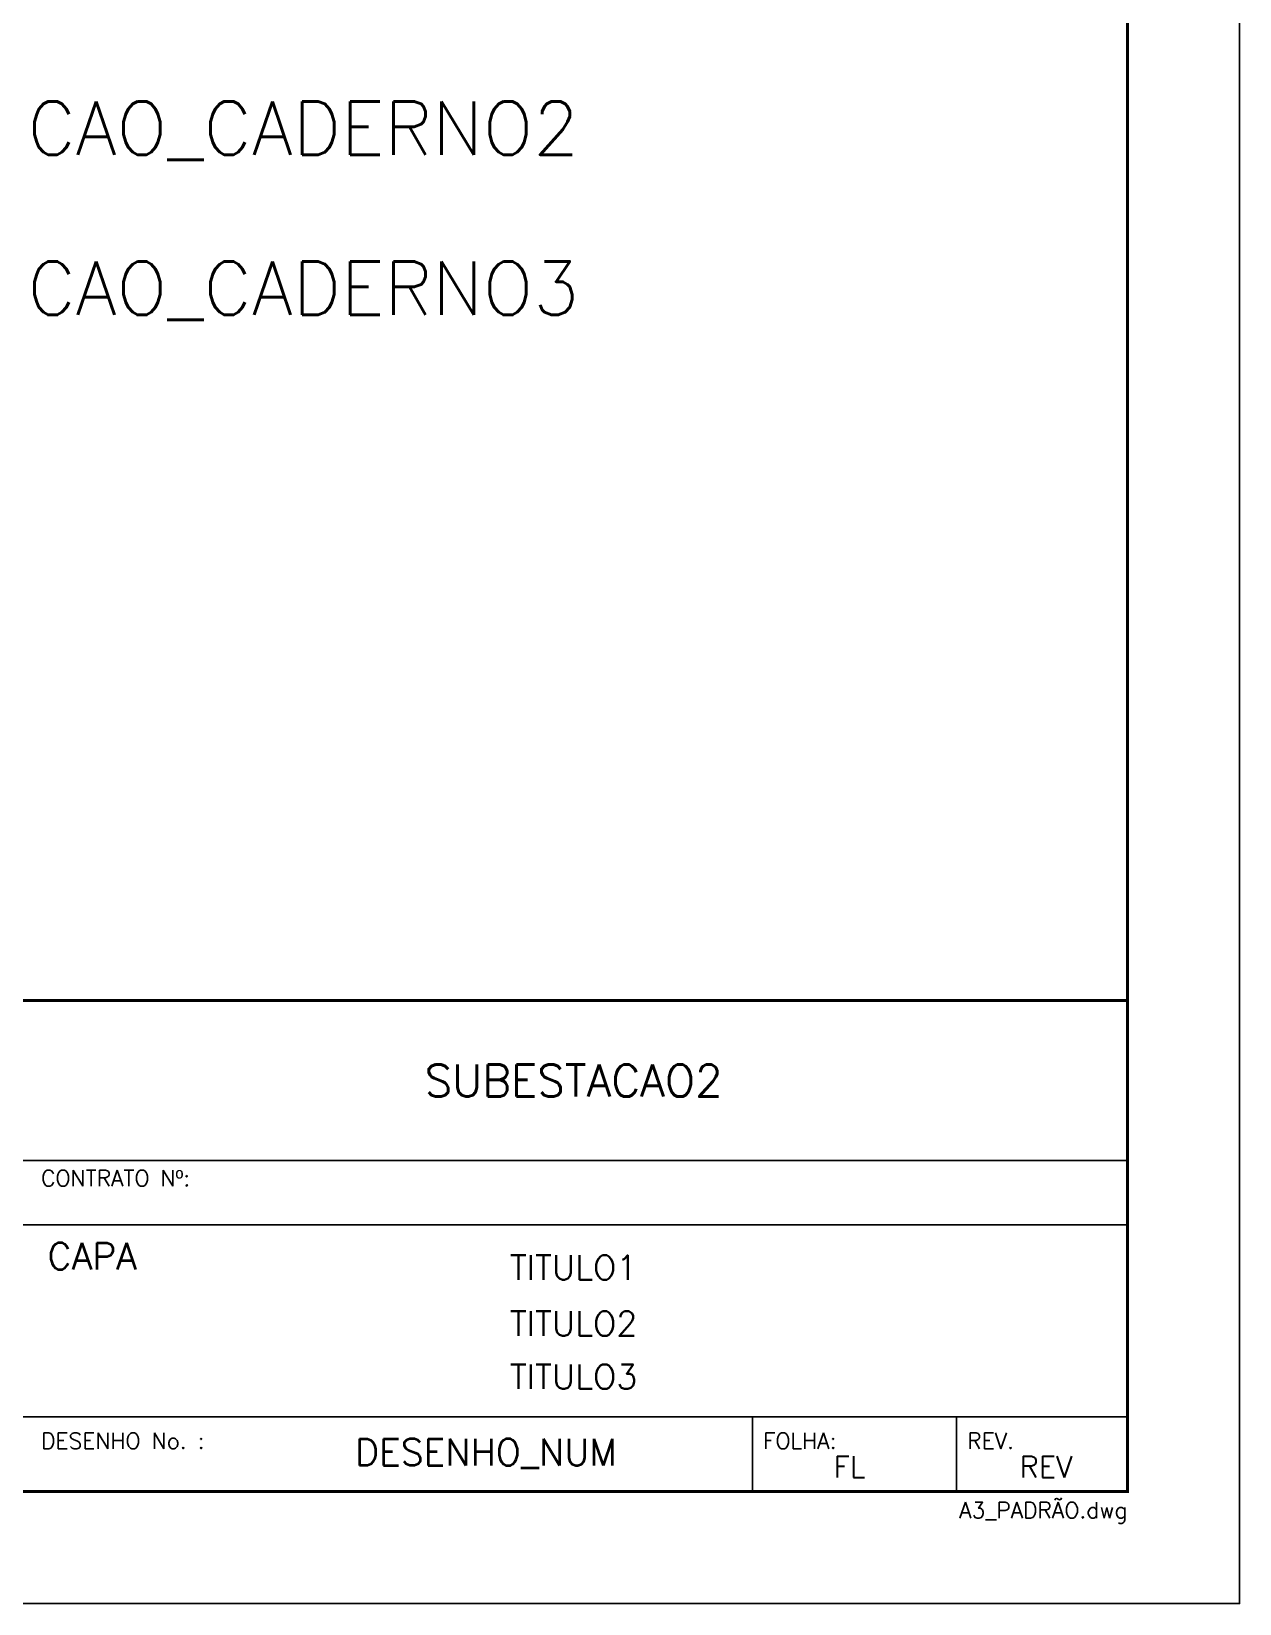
# Model space of a CAD drawing. Header units: millimetres. Extents: x 573 to 993, y 334 to 631.
# Drawn here: x 880.1 to 993.2, y 333.6 to 480.9 of the extents above; entities that cross this region are included whole.
import ezdxf
from ezdxf.enums import TextEntityAlignment as Align

# ---------------------------------------------------------------- set-up
doc = ezdxf.new("R2010")
doc.units = ezdxf.units.MM
doc.layers.add('1', color=7, linetype='Continuous')
doc.styles.add('ROMANS', font='romans.shx')

msp = doc.modelspace()

# ---------------------------------------------------------------- linework, layer by layer
at = {"color": 7}
msp.add_lwpolyline([(573.242357782718, 333.6436545640075), (573.242357782718, 630.6436545640074), (993.2423577827179, 630.6436545640074), (993.2423577827179, 333.6436545640075)], close=True, dxfattribs=at)
at = {"color": 5, "const_width": 0.3}
msp.add_lwpolyline([(595.242357782718, 619.6436545640075), (982.742357782718, 619.6436545640075), (982.742357782718, 344.1436545640075), (595.242357782718, 344.1436545640075)], close=True, dxfattribs=at)
at = {"layer": '1', "color": 7, "linetype": 'Continuous'}
for p, q in [((878.9961021882523, 375.1436545640075), (982.7423577827176, 375.1436545640075)), ((782.7047577827179, 369.1436545640075), (982.742357782718, 369.1436545640075)), ((947.6154651380525, 351.1436545640075), (947.6154651380525, 344.1436545640075)), ((966.742357782718, 351.1436545640075), (966.742357782718, 344.1436545640075))]:
    msp.add_line(p, q, dxfattribs=at)
at = {"layer": '1', "linetype": 'Continuous'}
msp.add_line((982.742357782718, 351.1436545640075), (782.7047577827179, 351.1436545640075), dxfattribs=at)
at = {"layer": '1', "color": 5, "linetype": 'Continuous', "const_width": 0.3}
msp.add_lwpolyline([(782.7047577827179, 390.1436545640075), (982.742357782718, 390.1436545640075)], dxfattribs=at)

# ---------------------------------------------------------------- texts
at = {"insert": (982.742357782718, 341.1436545640075), "char_height": 1.5, "attachment_point": 9, "style": 'ROMANS'}
msp.add_mtext('A3_PADRÃO.dwg', dxfattribs=at)
at = {"layer": '1', "color": 7, "linetype": 'Continuous', "style": 'ROMANS'}
for s, height, p in [('CONTRATO Nº:', 1.5, (880.9904092039486, 372.7561670188315)), ('CAPA', 2.5, (881.5961021882522, 364.9491090045304)), ('DESENHO No. :', 1.5, (880.9961021882523, 348.1436545640075)), ('FOLHA:', 1.5, (948.6154651380525, 348.1436545640075)), ('REV.', 1.5, (967.742357782718, 348.1436545640075))]:
    msp.add_text(s, height=height, dxfattribs=at).set_placement(p)
for tag, height, p in [('NOME_DESCRICAO_CADERNO2', 5, (882.723557782718, 471.8936545640075)), ('NOME_DESCRICAO_CADERNO3', 5, (882.723557782718, 456.8936545640074)), ('SUBESTACAO2', 3, (930.8692299854849, 382.6436545640075)), ('TITULO1', 2.3, (930.869229985485, 365.1290582012777)), ('TITULO2', 2.3, (930.8692299854852, 359.8758426245199)), ('TITULO3', 2.3, (930.8692299854852, 354.9065854127693))]:
    msp.add_attdef(tag, text='', height=height, dxfattribs=at).set_placement(p, align=Align.MIDDLE_CENTER)
at = {"layer": '1', "lineweight": -3, "style": 'ROMANS'}
msp.add_attdef('DESENHO_NUM', text='', height=2.5, dxfattribs=at).set_placement((922.6522142040149, 347.8367555956171), align=Align.MIDDLE_CENTER)
at = {"layer": '1', "color": 7, "lineweight": -3, "style": 'ROMANS'}
for tag, p in [('FL', (956.6973258744251, 346.4612594925275)), ('REV', (975.1144520309206, 346.4612594925275))]:
    msp.add_attdef(tag, text='', height=2, dxfattribs=at).set_placement(p, align=Align.MIDDLE_CENTER)

doc.saveas('drawing.dxf')
